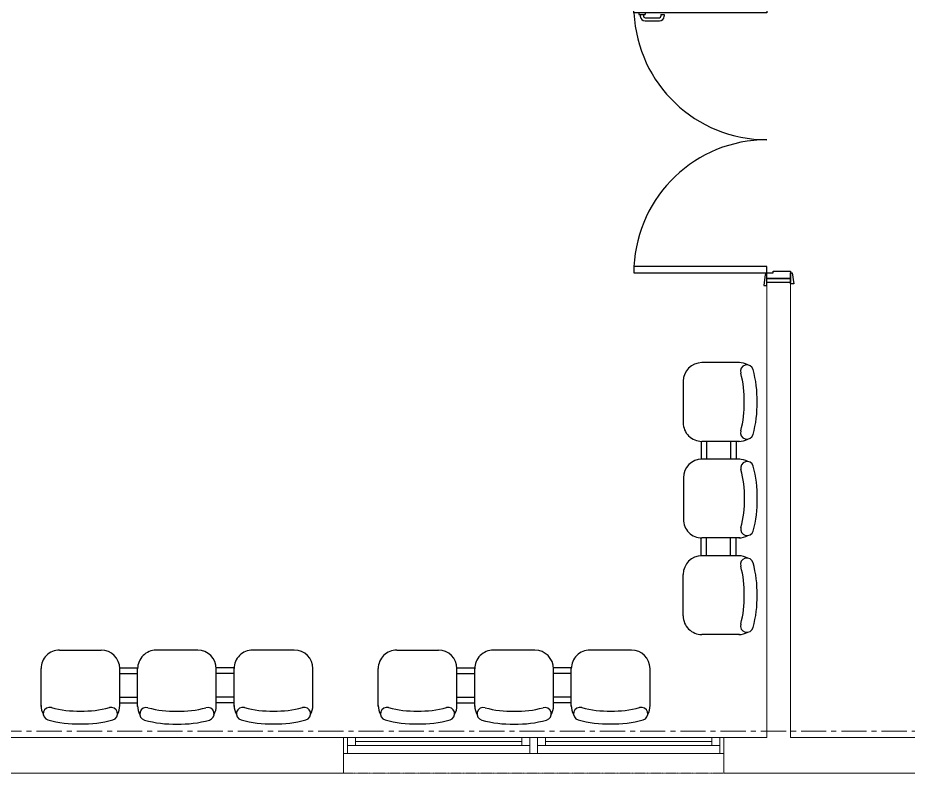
# Model space of a CAD drawing. Header units: millimetres. Extents: x 26027 to 581921, y 7230 to 233891.
# Drawn here: x 466707 to 472328, y 127680 to 132448 of the extents above; entities that cross this region are included whole.
import ezdxf

# ---------------------------------------------------------------- set-up
doc = ezdxf.new("R2010")
doc.units = ezdxf.units.MM
doc.header["$LTSCALE"] = 5
doc.linetypes.add('CENTER', pattern=[50.8, 31.75, -6.35, 6.35, -6.35])
doc.linetypes.add('HIDDEN2', pattern=[0.1875, 0.125, -0.0625])
for name, color, linetype, lineweight in [('Aluminum', 7, 'Continuous', 5), ('Medical Equipment and Furniture', 163, 'Continuous', 0), ('Proj', 7, 'HIDDEN2', 5), ('Walls', 32, 'Continuous', 5)]:
    doc.layers.add(name, color=color, linetype=linetype, lineweight=lineweight)
doc.layers.add('axes', color=9, linetype='Continuous')
doc.layers.add('GE-ARCHITECTURAL_ELEMENTS', color=8, linetype='Continuous')
doc.layers.add('Wooden Joinery', color=7, linetype='Continuous', lineweight=5, true_color=0xffdcd1)

# ---------------------------------------------------------------- blocks, each defined once
blk = doc.blocks.new('3seater')
at = {"layer": 'GE-ARCHITECTURAL_ELEMENTS'}
for p, q in [((-958973.1, -382949.7, 0), (-958973.1, -383188.2, 0)), ((-958476.3, -382949.7, 0), (-958476.3, -383188.2, 0)), ((-958476.3, -382949.7, 0), (-958476.3, -383165.8, 0)), ((-958363.6, -382948.4, 0), (-958363.6, -383187, 0)), ((-957866.8, -382948.4, 0), (-957866.8, -383164.5, 0)), ((-957866.8, -382948.4, 0), (-957866.8, -383187, 0)), ((-957754.1, -382949.7, 0), (-957754.1, -383188.2, 0)), ((-957754.1, -382949.7, 0), (-957754.1, -383165.8, 0)), ((-957257.3, -382949.7, 0), (-957257.3, -383188.2, 0)), ((-958476.3, -382971.4, 0), (-958363.6, -382971.4, 0)), ((-958476.3, -383007.5, 0), (-958363.6, -383007.5, 0)), ((-957754.1, -382971.4, 0), (-957866.8, -382971.4, 0)), ((-957754.1, -383007.5, 0), (-957866.8, -383007.5, 0)), ((-958476.3, -383157.4, 0), (-958363.6, -383157.4, 0)), ((-957754.1, -383157.4, 0), (-957866.8, -383157.4, 0)), ((-958476.3, -383192.2, 0), (-958363.5, -383192.2, 0)), ((-957754.1, -383192.2, 0), (-957866.9, -383192.2, 0)), ((-958856, -383305.4, 0), (-958593.5, -383305.4, 0)), ((-958246.5, -383304.2, 0), (-957984, -383304.2, 0)), ((-957374.4, -383305.4, 0), (-957636.9, -383305.4, 0))]:
    blk.add_line(p, q, dxfattribs=at)
for centre, radius, start, end in [((-958744.2, -383526.3, 0), 687.4, 88.3753, 105.639), ((-958705.2, -383526.3, 0), 687.4, 74.361, 91.6247), ((-958134.7, -383525, 0), 687.4, 88.3753, 105.639), ((-958095.7, -383525, 0), 687.4, 74.361, 91.6247), ((-957525.2, -383526.3, 0), 687.4, 88.3753, 105.639), ((-957486.2, -383526.3, 0), 687.4, 74.361, 91.6247), ((-958918.6, -382903.3, 0), 40.5, 105.639, 285.639), ((-958530.8, -382903.3, 0), 40.5, 254.361, 74.361), ((-958309.1, -382902.1, 0), 40.5, 105.639, 285.639), ((-957921.3, -382902.1, 0), 40.5, 254.361, 74.361), ((-957699.6, -382903.3, 0), 40.5, 105.639, 285.639), ((-957311.8, -382903.3, 0), 40.5, 254.361, 74.361), ((-958856, -382954.9, 0), 117.2, 151.0301, 180), ((-958744.2, -383526.3, 0), 606.4, 88.1581, 105.639), ((-958705.2, -383526.3, 0), 606.4, 74.361, 91.8419), ((-958593.5, -382954.9, 0), 117.2, 0, 28.9699), ((-958246.5, -382953.6, 0), 117.2, 151.0301, 180), ((-958134.7, -383525, 0), 606.4, 88.1581, 105.639), ((-958095.7, -383525, 0), 606.4, 74.361, 91.8419), ((-957984, -382953.6, 0), 117.2, 0, 28.9699), ((-957636.9, -382954.9, 0), 117.2, 151.0301, 180), ((-957525.2, -383526.3, 0), 606.4, 88.1581, 105.639), ((-957486.2, -383526.3, 0), 606.4, 74.361, 91.8419), ((-957374.4, -382954.9, 0), 117.2, 0, 28.9699), ((-958856, -383188.2, 0), 117.2, 180, 270), ((-958593.5, -383188.2, 0), 117.2, 270, 0), ((-958246.5, -383187, 0), 117.2, 180, 270), ((-957984, -383187, 0), 117.2, 270, 0), ((-957636.9, -383188.2, 0), 117.2, 180, 270), ((-957374.4, -383188.2, 0), 117.2, 270, 0)]:
    blk.add_arc(centre, radius, start, end, dxfattribs=at)
blk = doc.blocks.new('A$C009F45C9')
at = {"layer": 'GE-ARCHITECTURAL_ELEMENTS'}
for p, q in [((724, -1690), (724, -1680)), ((744, -1690), (744, -1680)), ((844, -1650), (754, -1650)), ((844, -1670), (754, -1670)), ((854, -1690), (854, -1680)), ((874, -1690), (874, -1680)), ((744, -1690), (724, -1690)), ((884, -1690), (844, -1690)), ((844, -1700), (844, -1690)), ((844, -1740), (844, -1750)), ((884, -1700), (884, -1690)), ((884, -1740), (884, -1750)), ((724, -1750), (724, -1760)), ((744, -1750), (724, -1750)), ((744, -1750), (744, -1760)), ((844, -1770), (754, -1770)), ((844, -1790), (754, -1790)), ((884, -1750), (844, -1750)), ((854, -1750), (854, -1760)), ((874, -1750), (874, -1760))]:
    blk.add_line(p, q, dxfattribs=at)
for points in [[(-75, -60), (-85, -60), (-95, 10), (-75, 10)], [(75, -50), (85, -50), (95, 20), (75, 20)], [(75, -100), (914, -100), (914, -60), (75, -60)], [(-75, -1740), (-85, -1740), (-95, -1810), (-75, -1810)], [(75, -1700), (914, -1700), (914, -1740), (75, -1740)], [(75, -1700), (914, -1700), (914, -1740), (75, -1740)], [(75, -1750), (85, -1750), (95, -1820), (75, -1820)]]:
    blk.add_lwpolyline(points, close=True, dxfattribs=at)
for points in [[(75, -25), (-75, -25), (-75, 0), (75, 0), (75, -25)], [(75, -25), (75, -60), (35, -60), (35, -70), (-75, -70), (-75, -25), (75, -25)], [(75, -1775), (75, -1740), (35, -1740), (35, -1730), (-75, -1730), (-75, -1775), (75, -1775)], [(75, -1775), (-75, -1775), (-75, -1800), (75, -1800), (75, -1775)]]:
    blk.add_lwpolyline(points, dxfattribs=at)
for centre, radius, start, end in [((75, -60), 840, 270, 357.2706), ((75, -1740), 840, 2.7294, 90), ((754, -1680), 30, 90, 180), ((754, -1680), 10, 90, 180), ((844, -1680), 30, 0, 90), ((844, -1680), 10, 0, 90), ((754, -1760), 30, 180, 270), ((754, -1760), 10, 180, 270), ((844, -1760), 10, 270, 0), ((844, -1760), 30, 270, 0)]:
    blk.add_arc(centre, radius, start, end, dxfattribs=at)

msp = doc.modelspace()

# ---------------------------------------------------------------- linework, layer by layer
at = {"layer": 'Aluminum'}
for p, q in [((468763.3, 127905.3, 2.4), (471163.3, 127905.3, 2.4)), ((468788.3, 127805.3, 7.1), (468788.3, 127905.3, 7.1)), ((468838.3, 127855.3, 7.1), (468838.3, 127905.3, 7.1)), ((469888.3, 127880.3, 7.1), (468838.3, 127880.3, 7.1)), ((469888.3, 127855.3, 7.1), (469888.3, 127905.3, 7.1)), ((469938.3, 127805.3, 7.1), (469938.3, 127905.3, 7.1)), ((469988.3, 127805.3, 7.1), (469988.3, 127905.3, 7.1)), ((470038.3, 127855.3, 7.1), (470038.3, 127905.3, 7.1)), ((471088.3, 127880.3, 7.1), (470038.3, 127880.3, 7.1)), ((471088.3, 127855.3, 7.1), (471088.3, 127905.3, 7.1)), ((471138.3, 127805.3, 7.1), (471138.3, 127905.3, 7.1)), ((468788.3, 127855.3, 7.1), (469938.3, 127855.3, 7.1)), ((469988.3, 127855.3, 7.1), (471138.3, 127855.3, 7.1)), ((468763.3, 127805.3, 2.4), (471163.3, 127805.3, 2.4))]:
    msp.add_line(p, q, dxfattribs=at)
at = {"layer": 'axes', "linetype": 'CENTER', "lineweight": 0}
msp.add_line((581030.5, 127945.3, 2.4), (449113.3, 127945.3, 2.4), dxfattribs=at)
at = {"layer": 'Proj'}
msp.add_line((471163.3, 127680.3, 2.4), (468763.3, 127680.3, 2.4), dxfattribs=at)
at = {"layer": 'Walls'}
for p, q in [((471435.8, 130778.4, 2.4), (471435.8, 127905.3, 2.4)), ((471585.8, 130778.4, 2.4), (471585.8, 127905.3, 2.4)), ((468763.3, 127905.3, 2.4), (466115.8, 127905.3, 2.4)), ((468763.3, 127905.3, 2.4), (468763.3, 127680.3, 2.4)), ((471435.8, 127905.3, 2.4), (471163.3, 127905.3, 2.4)), ((471163.3, 127905.3, 2.4), (471163.3, 127680.3, 2.4)), ((472783.8, 127905.3, -2.4), (471585.8, 127905.3, 2.4)), ((466115.8, 127680.3, 2.4), (468763.3, 127680.3, 2.4)), ((472783.8, 127680.3, -2.4), (471163.3, 127680.3, 2.4))]:
    msp.add_line(p, q, dxfattribs=at)
at = {"layer": 'Walls', "elevation": 2.4}
msp.add_lwpolyline([(471435.8, 130778.4), (471585.8, 130778.4)], dxfattribs=at)

# ---------------------------------------------------------------- block references
at = {"layer": 'Medical Equipment and Furniture'}
for p, rotation in [((854212.9, -828701.6, 2.4), 270), ((-490403.7, -254847.6, 2.4), 180), ((-488275.1, -254847.6, 2.4), 180)]:
    msp.add_blockref('3seater', p, dxfattribs=dict(at, rotation=rotation))
at = {"layer": 'Wooden Joinery', "rotation": 179.9999999999999}
msp.add_blockref('A$C009F45C9', (471510.8, 130778.4, 2.4), dxfattribs=at)

doc.saveas('drawing.dxf')
